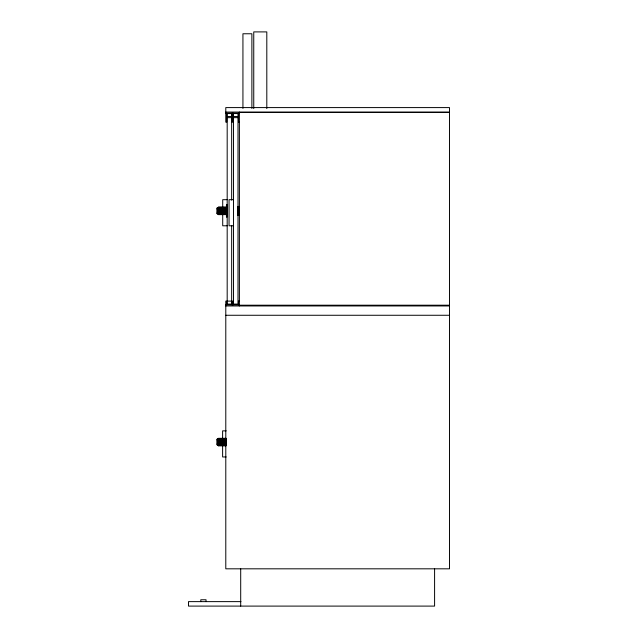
<?xml version="1.0" encoding="UTF-8"?>
<svg xmlns="http://www.w3.org/2000/svg" width="638" height="638" viewBox="0 0 638 638"><rect width="100%" height="100%" fill="white"/><g stroke="black" fill="none" stroke-linecap="round" stroke-linejoin="round"><path stroke-width="0.96" d="M225.788 112.065L449.503 112.065M239.394 112.44L449.503 112.44M225.788 113.181L239.394 113.181M239.394 122.129L238.46 122.129L238.46 113.181M227.184 199.686L222.71 199.686L222.71 207.422M233.524 199.686L229.05 199.686L229.05 225.788L233.524 225.788M226.442 204.958L227.184 204.958M226.442 205.109L227.184 205.109M226.442 205.356L227.184 205.356M226.442 205.707L227.184 205.707M226.442 206.138L227.184 206.138M237.998 206.433L238.74 206.433M237.998 206.553L238.74 206.553M226.442 206.656L227.184 206.656M237.998 206.736L238.74 206.736M237.998 206.999L238.74 206.999M227.184 207.238L218.332 207.175L218.332 214.599L227.056 214.599M218.332 207.27L227.056 207.27M237.998 207.318L238.74 207.318M218.332 207.43L227.056 207.43M218.332 207.645L227.056 207.645M237.998 207.709L238.74 207.709M227.184 207.892L217.207 207.916L218.332 207.988M217.207 208.116L218.332 208.116M237.998 208.148L238.74 208.148M217.207 208.291L227.056 208.235M237.998 208.283L238.74 208.283M237.998 208.459L238.74 208.347M217.207 208.506L218.332 208.506M226.442 208.586L227.184 208.586M218.332 208.602L227.056 208.602M237.998 208.61L238.74 208.61M217.207 208.762L218.332 208.762M237.998 208.801L238.74 208.801M217.207 209.057L227.056 209.009M237.998 209.025L238.74 209.025M237.998 209.16L238.74 209.16M217.151 209.384L218.332 209.384M226.442 209.328L227.184 209.328M237.998 209.28L238.74 209.28M218.332 209.447L227.056 209.447M237.998 209.567L238.74 209.567M217.207 209.727L218.332 209.727M237.998 209.711L238.74 209.711M218.332 209.91L227.056 209.91M237.998 209.87L238.74 209.87M217.207 210.101L218.332 210.101M226.442 210.093L227.184 210.093M237.998 210.285L238.74 210.197M218.332 210.388L227.056 210.388M217.207 210.484L218.332 210.484M237.998 210.532L238.74 210.532M217.207 210.875L227.184 210.875M237.998 210.875L238.74 210.875M237.998 211.21L238.74 211.21M217.207 211.258L227.056 211.361M237.998 211.457L238.74 211.457M217.207 211.641L218.332 211.641M226.442 211.649L227.184 211.649M237.998 211.545L238.74 211.545M218.332 211.84L227.056 211.84M237.998 211.872L238.74 211.872M217.207 212.015L218.332 212.015M237.998 212.031L238.74 212.031M237.998 212.175L238.74 212.175M227.056 212.294L217.151 212.366M226.442 212.414L227.184 212.414M237.998 212.462L238.74 212.462M217.207 212.685L227.056 212.733M237.998 212.582L238.74 212.582M237.998 212.717L238.74 212.717M217.207 212.98L218.332 212.98M237.998 212.94L238.74 212.94M217.207 213.236L227.184 213.156M237.998 213.283L238.74 213.283M217.207 213.451L227.056 213.507M237.998 213.459L238.74 213.395M217.207 213.626L218.332 213.626M237.998 213.594L238.74 213.594M217.207 213.754L218.332 213.754M227.184 213.858L217.207 213.826L217.207 207.892M237.998 214.033L238.74 214.033M218.332 214.097L227.056 214.097M218.332 214.32L227.056 214.32M237.998 214.424L238.74 214.424M218.332 214.567L227.184 214.504M237.998 214.743L238.74 214.743M226.442 215.094L227.184 215.094M237.998 215.006L238.74 215.006M237.998 215.189L238.74 215.189M237.998 215.349L238.74 215.309L238.74 206.401M226.442 215.604L227.184 215.604M226.442 216.035L227.184 216.035M226.442 216.386L227.184 216.386M226.442 216.633L227.184 216.633M226.442 216.784L227.184 216.784L226.442 216.84L226.442 204.91M227.184 225.788L222.71 225.788L222.71 214.185M227.184 301.104L231.658 301.104M239.394 301.104L238.46 301.104L238.46 304.828M225.788 304.828L239.394 304.828M239.394 305.203L449.503 305.203M225.788 305.953L449.503 305.953M225.788 315.268L449.503 315.268M226.195 430.857L222.614 430.857L222.614 438.593M226.227 438.346L218.332 438.346L218.332 445.771M218.332 438.442L226.227 438.442M218.332 438.601L226.227 438.601M218.332 438.816L226.227 438.816M218.332 439.064L217.207 439.064L217.207 445.029L226.227 444.997M217.207 439.159L226.227 439.088M217.207 439.287L218.332 439.287M217.207 439.462L226.227 439.407M217.207 439.678L218.332 439.678M218.332 439.773L226.227 439.773M217.207 439.933L218.332 439.933M217.207 440.228L226.227 440.18M217.151 440.555L226.227 440.619M217.207 440.898L218.332 440.898M218.332 441.081L226.227 441.081M217.207 441.273L218.332 441.273M218.332 441.56L226.227 441.56M217.207 441.655L218.332 441.655M217.207 442.046L226.227 442.046M217.207 442.429L218.332 442.429M218.332 442.533L226.227 442.533M217.207 442.812L218.332 442.812M218.332 443.011L226.227 443.011M217.207 443.187L218.332 443.187M217.151 443.538L226.227 443.466M217.207 443.857L226.227 443.904M217.207 444.152L218.332 444.152M218.332 444.311L226.227 444.311M217.207 444.407L218.332 444.407M217.207 444.622L218.332 444.622M218.332 444.678L226.227 444.678M217.207 444.798L218.332 444.798M218.332 445.268L226.227 445.268M218.332 445.491L226.227 445.491M218.332 445.643L226.227 445.643M218.332 445.739L226.227 445.739M226.195 456.96L222.614 456.96L222.614 445.356M240.965 601.626L188.497 601.626L188.497 606.1L434.59 606.1L434.59 568.817M266.804 108.596L266.804 31.9L253.749 31.9L253.749 108.596M251.882 108.452L251.882 33.766L242.934 33.766L242.934 108.452M240.701 568.817L240.701 606.1M239.394 112.065L239.394 305.953M233.053 113.181L233.053 122.129L232.12 122.129L232.12 113.181M233.053 304.828L233.053 301.104L232.12 301.104L232.12 304.828M231.658 200.133L231.658 117.655L227.184 117.655L227.184 304.087L231.658 304.087L231.658 225.485M226.721 113.181L226.721 122.129L225.788 122.129L225.788 107.591L449.503 107.591L449.503 568.817L225.788 568.817L225.788 301.104L226.721 301.104L226.721 304.828M206.026 601.626L206.026 599.76L200.803 599.76L200.803 601.626M231.658 113.556L227.184 113.556L227.184 116.539L231.658 116.539L231.658 113.556M237.998 113.556L233.524 113.556L233.524 116.539L237.998 116.539L237.998 113.556M237.998 117.655L233.524 117.655L233.524 304.087L237.998 304.087L237.998 117.655M238.74 213.108L237.998 213.108L238.74 213.132"/></g></svg>
